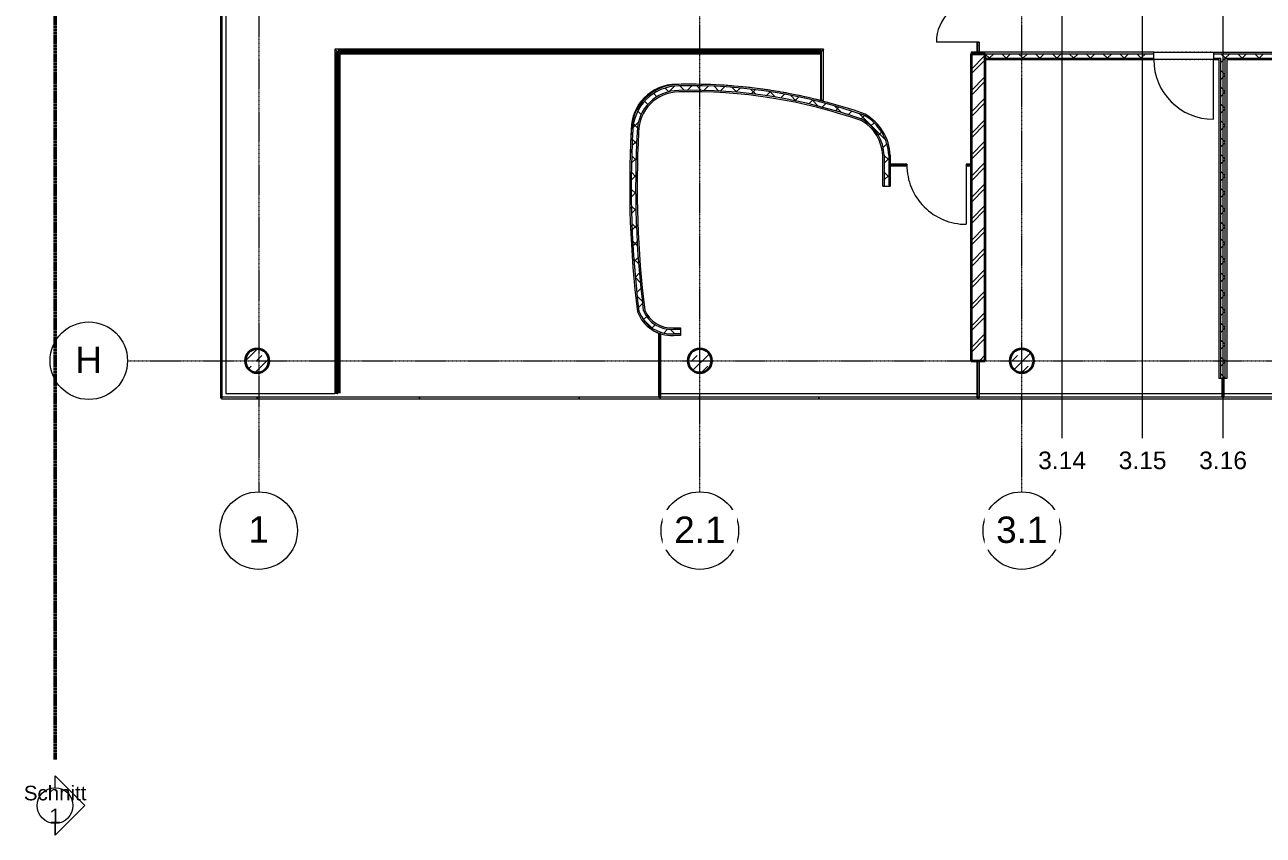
# Model space of a CAD drawing. Header units: millimetres. Extents: x -309577 to 26510, y -302335 to 26695.
# Drawn here: x -299163 to -278389, y -302243 to -288648 of the extents above; entities that cross this region are included whole.
import ezdxf

# ---------------------------------------------------------------- set-up
doc = ezdxf.new("R2010")
doc.units = ezdxf.units.MM
for name, pattern in [('Achse', [10, 5, -2.5, 0, -2.5]), ('Rasterlinie', [22.225, 12.7, -3.175, 3.175, -3.175]), ('Über Schnittebene 1', [1, 0, -1])]:
    doc.linetypes.add(name, pattern=pattern)
for name, color, linetype, lineweight in [('A-ANNO-SYMB', 6, 'Continuous', 9), ('A-AREA-LINE', 4, 'Continuous', 70), ('A-DOOR', 1, 'Continuous', 9), ('A-FLOR-HRAL', 1, 'Continuous', 9), ('A-FLOR-OTLN', 6, 'Continuous', 9), ('A-GLAZ', 6, 'Continuous', 9), ('A-WALL', 2, 'Continuous', 9), ('A-WALL-PATT', 2, 'Continuous', 35), ('S-COLS', 6, 'Continuous', 9), ('S-GRID', 1, 'Continuous', 9)]:
    doc.layers.add(name, color=color, linetype=linetype, lineweight=lineweight)
pattern_1 = [(45, (0, 0), (-141.42136, 141.42136), []), (135, (0, 0), (-141.42136, -141.42136), [])]

# ---------------------------------------------------------------- blocks, each defined once
blk = doc.blocks.new('Systemelement - Verglasung-313533-Ebene 2')
at = {"layer": 'A-GLAZ'}
for p, q in [((-534, 15), (534, 15)), ((-534, 15), (-534, -15)), ((534, 15), (534, -15)), ((534, -15), (-534, -15))]:
    blk.add_line(p, q, dxfattribs=at)
blk = doc.blocks.new('Systemelement - Verglasung-313534-Ebene 2')
at = {"layer": 'A-GLAZ'}
for p, q in [((-140, 15), (140, 15)), ((-140, 15), (-140, -15)), ((140, 15), (140, -15)), ((140, -15), (-140, -15))]:
    blk.add_line(p, q, dxfattribs=at)
blk = doc.blocks.new('Systemelement - Verglasung-313535-Ebene 2')
at = {"layer": 'A-GLAZ'}
for p, q in [((-85, 15), (85, 15)), ((-85, 15), (-85, -15)), ((85, 15), (85, -15)), ((85, -15), (-85, -15))]:
    blk.add_line(p, q, dxfattribs=at)
blk = doc.blocks.new('Systemelement - Verglasung-313536-Ebene 2')
at = {"layer": 'A-GLAZ'}
for p, q in [((-312.5, 15), (312.5, 15)), ((-312.5, 15), (-312.5, -15)), ((312.5, 15), (312.5, -15)), ((312.5, -15), (-312.5, -15))]:
    blk.add_line(p, q, dxfattribs=at)
blk = doc.blocks.new('STB Stütze - rund - STB d_40-332858-Ebene 2')
at = {"layer": 'S-COLS'}
for start, end in [(0, 180), (180, 360)]:
    blk.add_arc((0, 0), 200, start, end, dxfattribs=at)
blk = doc.blocks.new('Systemelement - Verglasung-313604-Ebene 2')
at = {"layer": 'A-GLAZ'}
for p, q in [((-155, 15), (155, 15)), ((-155, 15), (-155, -15)), ((155, 15), (155, -15)), ((155, -15), (-155, -15))]:
    blk.add_line(p, q, dxfattribs=at)
blk = doc.blocks.new('Drehflügel 1-flg - Variabel1 - Drehflügel 1-flg - Variabel-349503-Ebene 2')
at = {"layer": 'A-DOOR'}
blk.add_line((500, -1077), (500, -77), dxfattribs=at)
blk.add_arc((500, -77), 1000, 180, 270, dxfattribs=at)
blk = doc.blocks.new('Systemelement - Verglasung-313645-Ebene 2')
at = {"layer": 'A-GLAZ'}
for p, q in [((-40, 15), (40, 15)), ((-40, 15), (-40, -15)), ((40, 15), (40, -15)), ((40, -15), (-40, -15))]:
    blk.add_line(p, q, dxfattribs=at)
blk = doc.blocks.new('Geländer - Geländer-380601-Ebene 2')
at = {"layer": 'A-FLOR-HRAL'}
for p, q in [((-285764, -289058), (-293964, -289058)), ((-293964, -289058), (-293964, -294833)), ((-293924, -289098), (-285804, -289098)), ((-293924, -294833), (-293924, -289098)), ((-285804, -289098), (-285804, -289919)), ((-285764, -289919), (-285764, -289058)), ((-285764, -289919), (-285804, -289919)), ((-293924, -294833), (-293964, -294833))]:
    blk.add_line(p, q, dxfattribs=at)
for points in [[(-293964, -289058), (-293964, -289058), (-293963, -289058), (-293962, -289059), (-293961, -289061), (-293960, -289062), (-293959, -289063), (-293958, -289064), (-293956, -289066), (-293954, -289068), (-293953, -289069), (-293951, -289070), (-293950, -289072), (-293949, -289073), (-293948, -289074), (-293946, -289075), (-293945, -289077), (-293944, -289078), (-293942, -289079), (-293941, -289081), (-293940, -289082), (-293939, -289083), (-293937, -289084), (-293936, -289086), (-293935, -289087), (-293934, -289088), (-293933, -289089), (-293931, -289091), (-293930, -289092), (-293929, -289093), (-293928, -289094), (-293926, -289095), (-293925, -289097), (-293924, -289098), (-293924, -289098), (-293924, -289098)], [(-285764, -289058), (-285764, -289058), (-285764, -289058), (-285765, -289059), (-285766, -289061), (-285768, -289062), (-285769, -289063), (-285770, -289064), (-285771, -289066), (-285773, -289068), (-285775, -289069), (-285776, -289070), (-285777, -289072), (-285779, -289073), (-285780, -289074), (-285781, -289075), (-285782, -289077), (-285784, -289078), (-285785, -289079), (-285786, -289081), (-285788, -289082), (-285789, -289083), (-285790, -289084), (-285791, -289086), (-285793, -289087), (-285794, -289088), (-285795, -289089), (-285796, -289091), (-285798, -289092), (-285799, -289093), (-285800, -289094), (-285801, -289095), (-285802, -289097), (-285803, -289098), (-285804, -289098), (-285804, -289098)]]:
    blk.add_open_spline(points, degree=3, knots=[0, 0, 0, 0, 0.083333, 0.125, 0.166667, 0.208333, 0.229167, 0.25, 0.291667, 0.333333, 0.354167, 0.375, 0.395833, 0.416667, 0.4375, 0.458333, 0.479167, 0.5, 0.520833, 0.541667, 0.5625, 0.583333, 0.604167, 0.625, 0.645833, 0.666667, 0.6875, 0.708333, 0.75, 0.770833, 0.791667, 0.833333, 0.875, 0.916667, 1, 1, 1, 1], dxfattribs=at)
blk = doc.blocks.new('Systemelement - Verglasung-V93-Ebene 2')
at = {"layer": 'A-GLAZ'}
for p, q in [((534, 15), (-534, 15)), ((-534, 15), (-534, -15)), ((534, -15), (534, 15)), ((-534, -15), (534, -15))]:
    blk.add_line(p, q, dxfattribs=at)
blk = doc.blocks.new('Systemelement - Verglasung-V94-Ebene 2')
at = {"layer": 'A-GLAZ'}
for p, q in [((140, 15), (-140, 15)), ((-140, 15), (-140, -15)), ((140, -15), (140, 15)), ((-140, -15), (140, -15))]:
    blk.add_line(p, q, dxfattribs=at)
blk = doc.blocks.new('Systemelement - Verglasung-V95-Ebene 2')
at = {"layer": 'A-GLAZ'}
for p, q in [((85, 15), (-85, 15)), ((-85, 15), (-85, -15)), ((85, -15), (85, 15)), ((-85, -15), (85, -15))]:
    blk.add_line(p, q, dxfattribs=at)
blk = doc.blocks.new('Systemelement - Verglasung-V96-Ebene 2')
at = {"layer": 'A-GLAZ'}
for p, q in [((312.5, 15), (-312.5, 15)), ((-312.5, 15), (-312.5, -15)), ((312.5, -15), (312.5, 15)), ((-312.5, -15), (312.5, -15))]:
    blk.add_line(p, q, dxfattribs=at)
blk = doc.blocks.new('STB Stütze - rund - STB d_40-V119-Ebene 2')
at = {"layer": 'S-COLS'}
h = blk.add_hatch(dxfattribs=at)
h.set_pattern_fill('FP_125', color=256, style=0, pattern_type=2)
h.set_pattern_definition([(45, (282438.7, 294282.99), (-179.60512, 179.60512), []), (45, (282618.3, 294282.99), (-179.60512, 179.60512), [127, -127])])
h.paths.add_polyline_path([(24, -199), (71, -187), (114, -165), (150, -133), (177, -93), (194, -48), (200, 0), (194, 48), (177, 93), (150, 133), (114, 165), (71, 187), (24, 199), (-24, 199), (-71, 187), (-114, 165), (-150, 133), (-177, 93), (-194, 48), (-200, 0), (-194, -48), (-177, -93), (-150, -133), (-114, -165), (-71, -187), (-24, -199)], flags=0)
at = {"layer": 'S-COLS', "lineweight": 35}
for start, end in [(360, 180), (180, 360)]:
    blk.add_arc((0, 0), 200, start, end, dxfattribs=at)
blk = doc.blocks.new('Systemelement - Verglasung-V124-Ebene 2')
at = {"layer": 'A-GLAZ'}
for p, q in [((155, 15), (-155, 15)), ((-155, 15), (-155, -15)), ((155, -15), (155, 15)), ((-155, -15), (155, -15))]:
    blk.add_line(p, q, dxfattribs=at)
blk = doc.blocks.new('Drehflügel 1-flg - Variabel1 - Drehflügel 1-flg - Variabel-V133-Ebene 2')
at = {"layer": 'A-DOOR', "linetype": 'Über Schnittebene 1'}
for p, q in [((500, 48), (-500, 48)), ((-500, -77), (500, -77))]:
    blk.add_line(p, q, dxfattribs=at)
at = {"layer": 'A-DOOR'}
blk.add_line((500, -1077), (500, -77), dxfattribs=at)
blk.add_arc((500, -77), 1000, 180, 270, dxfattribs=at)
blk = doc.blocks.new('Türelement 2-flg - Drehflügel - Glas - Standard-313620-Ebene 2')
at = {"layer": 'A-DOOR'}
for p, q in [((-700, 0), (-700, 700)), ((700, 0), (700, 700))]:
    blk.add_line(p, q, dxfattribs=at)
for centre, start, end in [((-700, 0), 0, 90), ((700, 0), 90, 180)]:
    blk.add_arc(centre, 700, start, end, dxfattribs=at)
blk = doc.blocks.new('STB Stütze - rund - STB d_40-V173-Ebene 2')
at = {"layer": 'S-COLS'}
h = blk.add_hatch(dxfattribs=at)
h.set_pattern_fill('FP_146', color=256, style=0, pattern_type=2)
h.set_pattern_definition([(45, (287838.7, 294282.99), (-179.60512, 179.60512), []), (45, (288018.3, 294282.99), (-179.60512, 179.60512), [127, -127])])
h.paths.add_polyline_path([(24, -199), (71, -187), (114, -165), (150, -133), (177, -93), (194, -48), (200, 0), (194, 48), (177, 93), (150, 133), (114, 165), (71, 187), (24, 199), (-24, 199), (-71, 187), (-114, 165), (-150, 133), (-177, 93), (-194, 48), (-200, 0), (-194, -48), (-177, -93), (-150, -133), (-114, -165), (-71, -187), (-24, -199)], flags=0)
at = {"layer": 'S-COLS', "lineweight": 35}
for start, end in [(360, 180), (180, 360)]:
    blk.add_arc((0, 0), 200, start, end, dxfattribs=at)
blk = doc.blocks.new('STB Stütze - rund - STB d_40-V174-Ebene 2')
at = {"layer": 'S-COLS'}
h = blk.add_hatch(dxfattribs=at)
h.set_pattern_fill('FP_147', color=256, style=0, pattern_type=2)
h.set_pattern_definition([(45, (295263.7, 294282.99), (-179.60512, 179.60512), []), (45, (295443.3, 294282.99), (-179.60512, 179.60512), [127, -127])])
h.paths.add_polyline_path([(24, -199), (71, -187), (114, -165), (150, -133), (177, -93), (194, -48), (200, 0), (194, 48), (177, 93), (150, 133), (114, 165), (71, 187), (24, 199), (-24, 199), (-71, 187), (-114, 165), (-150, 133), (-177, 93), (-194, 48), (-200, 0), (-194, -48), (-177, -93), (-150, -133), (-114, -165), (-71, -187), (-24, -199)], flags=0)
at = {"layer": 'S-COLS', "lineweight": 35}
for start, end in [(360, 180), (180, 360)]:
    blk.add_arc((0, 0), 200, start, end, dxfattribs=at)
blk = doc.blocks.new('Systemelement - Verglasung-V175-Ebene 2')
at = {"layer": 'A-GLAZ'}
for p, q in [((40, 15), (-40, 15)), ((-40, 15), (-40, -15)), ((40, -15), (40, 15)), ((-40, -15), (40, -15))]:
    blk.add_line(p, q, dxfattribs=at)
blk = doc.blocks.new('Türelement 1-flg - Drehflügel - Glas - Standard-313646-Ebene 2')
at = {"layer": 'A-DOOR'}
blk.add_line((-497, 0), (-497, 995), dxfattribs=at)
blk.add_arc((-497, 0), 995, 360, 90, dxfattribs=at)
blk = doc.blocks.new('Geländer - Geländer-380631-Ebene 2')
at = {"layer": 'A-FLOR-HRAL'}
for p, q in [((-285764, -289058), (-293964, -289058)), ((-293964, -289058), (-293964, -294833)), ((-293924, -289098), (-285804, -289098)), ((-293924, -294833), (-293924, -289098)), ((-285804, -289098), (-285804, -289919)), ((-285764, -289919), (-285764, -289058)), ((-285764, -289919), (-285804, -289919)), ((-293924, -294833), (-293964, -294833))]:
    blk.add_line(p, q, dxfattribs=at)
for points in [[(-293964, -289058), (-293964, -289058), (-293963, -289058), (-293962, -289059), (-293961, -289061), (-293960, -289062), (-293959, -289063), (-293958, -289064), (-293956, -289066), (-293954, -289068), (-293953, -289069), (-293951, -289070), (-293950, -289072), (-293949, -289073), (-293948, -289074), (-293946, -289075), (-293945, -289077), (-293944, -289078), (-293942, -289079), (-293941, -289081), (-293940, -289082), (-293939, -289083), (-293937, -289084), (-293936, -289086), (-293935, -289087), (-293934, -289088), (-293933, -289089), (-293931, -289091), (-293930, -289092), (-293929, -289093), (-293928, -289094), (-293926, -289095), (-293925, -289097), (-293924, -289098), (-293924, -289098), (-293924, -289098)], [(-285764, -289058), (-285764, -289058), (-285764, -289058), (-285765, -289059), (-285766, -289061), (-285768, -289062), (-285769, -289063), (-285770, -289064), (-285771, -289066), (-285773, -289068), (-285775, -289069), (-285776, -289070), (-285777, -289072), (-285779, -289073), (-285780, -289074), (-285781, -289075), (-285782, -289077), (-285784, -289078), (-285785, -289079), (-285786, -289081), (-285788, -289082), (-285789, -289083), (-285790, -289084), (-285791, -289086), (-285793, -289087), (-285794, -289088), (-285795, -289089), (-285796, -289091), (-285798, -289092), (-285799, -289093), (-285800, -289094), (-285801, -289095), (-285802, -289097), (-285803, -289098), (-285804, -289098), (-285804, -289098)]]:
    blk.add_open_spline(points, degree=3, knots=[0, 0, 0, 0, 0.083333, 0.125, 0.166667, 0.208333, 0.229167, 0.25, 0.291667, 0.333333, 0.354167, 0.375, 0.395833, 0.416667, 0.4375, 0.458333, 0.479167, 0.5, 0.520833, 0.541667, 0.5625, 0.583333, 0.604167, 0.625, 0.645833, 0.666667, 0.6875, 0.708333, 0.75, 0.770833, 0.791667, 0.833333, 0.875, 0.916667, 1, 1, 1, 1], dxfattribs=at)
blk = doc.blocks.new('Systemelement - Verglasung-392767-Ebene 2')
at = {"layer": 'A-GLAZ'}
for p, q in [((962.5, 15), (-962.5, 15)), ((-962.5, 15), (-962.5, -15)), ((962.5, -15), (962.5, 15)), ((-962.5, -15), (962.5, -15))]:
    blk.add_line(p, q, dxfattribs=at)
blk = doc.blocks.new('Systemelement - Verglasung-392768-Ebene 2')
at = {"layer": 'A-GLAZ'}
for p, q in [((300, 15), (-300, 15)), ((-300, 15), (-300, -15)), ((300, -15), (300, 15)), ((-300, -15), (300, -15))]:
    blk.add_line(p, q, dxfattribs=at)
blk = doc.blocks.new('Systemelement - Verglasung-392769-Ebene 2')
at = {"layer": 'A-GLAZ'}
for p, q in [((2700, 15), (-2700, 15)), ((-2700, 15), (-2700, -15)), ((2700, -15), (2700, 15)), ((-2700, -15), (2700, -15))]:
    blk.add_line(p, q, dxfattribs=at)
blk = doc.blocks.new('Systemelement - Verglasung-392773-Ebene 2')
at = {"layer": 'A-GLAZ'}
for p, q in [((1360, 15), (-1360, 15)), ((-1360, 15), (-1360, -15)), ((1360, -15), (1360, 15)), ((-1360, -15), (1360, -15))]:
    blk.add_line(p, q, dxfattribs=at)
blk = doc.blocks.new('Systemelement - Verglasung-392774-Ebene 2')
at = {"layer": 'A-GLAZ'}
for p, q in [((310, 15), (-310, 15)), ((-310, 15), (-310, -15)), ((310, -15), (310, 15)), ((-310, -15), (310, -15))]:
    blk.add_line(p, q, dxfattribs=at)
blk = doc.blocks.new('Systemelement - Verglasung-392775-Ebene 2')
at = {"layer": 'A-GLAZ'}
for p, q in [((1340, 15), (-1340, 15)), ((-1340, 15), (-1340, -15)), ((1340, -15), (1340, 15)), ((-1340, -15), (1340, -15))]:
    blk.add_line(p, q, dxfattribs=at)
blk = doc.blocks.new('Systemelement - Verglasung-392776-Ebene 2')
at = {"layer": 'A-GLAZ'}
for p, q in [((680, 15), (-680, 15)), ((-680, 15), (-680, -15)), ((680, -15), (680, 15)), ((-680, -15), (680, -15))]:
    blk.add_line(p, q, dxfattribs=at)
blk = doc.blocks.new('Systemelement - Verglasung-392777-Ebene 2')
at = {"layer": 'A-GLAZ'}
for p, q in [((330, 15), (-330, 15)), ((-330, 15), (-330, -15)), ((330, -15), (330, 15)), ((-330, -15), (330, -15))]:
    blk.add_line(p, q, dxfattribs=at)
blk = doc.blocks.new('Systemelement - Verglasung-392778-Ebene 2')
at = {"layer": 'A-GLAZ'}
for p, q in [((1000, 15), (-1000, 15)), ((-1000, 15), (-1000, -15)), ((1000, -15), (1000, 15)), ((-1000, -15), (1000, -15))]:
    blk.add_line(p, q, dxfattribs=at)
blk = doc.blocks.new('Systemelement - Verglasung-392779-Ebene 2')
at = {"layer": 'A-GLAZ'}
for p, q in [((1270, 15), (-1270, 15)), ((-1270, 15), (-1270, -15)), ((1270, -15), (1270, 15)), ((-1270, -15), (1270, -15))]:
    blk.add_line(p, q, dxfattribs=at)
blk = doc.blocks.new('Systemelement - Verglasung-392780-Ebene 2')
at = {"layer": 'A-GLAZ'}
for p, q in [((1700, 15), (-1700, 15)), ((-1700, 15), (-1700, -15)), ((1700, -15), (1700, 15)), ((-1700, -15), (1700, -15))]:
    blk.add_line(p, q, dxfattribs=at)
blk = doc.blocks.new('Raster - Rasterbeschriftung-194804-Ebene 2')
at = {"layer": 'S-GRID'}
blk.add_circle((0, 0), 6.5, dxfattribs=at)
blk = doc.blocks.new('Schnitt - Name-2324-Ebene 2')
at = {"layer": 'A-ANNO-SYMB'}
for p, q in [((-7.72, 4.98), (-12.7, 0)), ((-2.75, 0), (-7.72, 4.98)), ((-10.73, 0), (-12.7, 0)), ((-12.7, 0), (-10.73, 0)), ((-4.73, 0), (-2.75, 0)), ((-4.73, 0), (-2.75, 0))]:
    blk.add_line(p, q, dxfattribs=at)
for start, end in [(360, 180), (0, 180), (180, 360)]:
    blk.add_arc((-7.73, 0), 3, start, end, dxfattribs=at)

msp = doc.modelspace()

# ---------------------------------------------------------------- hatches: boundary and pattern name
at = {"layer": 'A-WALL-PATT', "lineweight": 9}
h = msp.add_hatch(dxfattribs=at)
h.set_pattern_fill('FP_104', color=256, style=0, pattern_type=2)
h.set_pattern_definition([(45, (0, 0), (-179.60512, 179.60512), []), (45, (76.2, 0), (-179.60512, 179.60512), [])])
h.paths.add_polyline_path([(-283051, -294283), (-283051, -289133), (-283291, -289133), (-283291, -294283)], flags=0)
h = msp.add_hatch(dxfattribs=at)
h.set_pattern_fill('FP_59', color=256, style=0, pattern_type=2)
h.set_pattern_definition(pattern_1)
h.paths.add_polyline_path([(-243130, -289208), (-242801, -289208), (-242801, -289133), (-246851, -289133), (-246851, -289208), (-246024, -289208)], flags=0)
h.paths.add_polyline_path([(-280226, -289208), (-280226, -289133), (-283051, -289133), (-283051, -289208), (-280748, -289208)], flags=0)
h.paths.add_polyline_path([(-279026, -289208), (-274826, -289208), (-274826, -289133), (-279226, -289133), (-279226, -289208), (-279101, -289208)], flags=0)
h.paths.add_polyline_path([(-248051, -289208), (-247851, -289208), (-247851, -289133), (-248176, -289133), (-248176, -289208)], flags=0)
h.paths.add_polyline_path([(-249176, -289208), (-249176, -289133), (-253576, -289133), (-253576, -289208), (-251811, -289208)], flags=0)
h.paths.add_polyline_path([(-273626, -289208), (-269426, -289208), (-269426, -289133), (-273826, -289133), (-273826, -289208), (-273701, -289208)], flags=0)
h.paths.add_polyline_path([(-254576, -289208), (-254576, -289133), (-258976, -289133), (-258976, -289208), (-254705, -289208)], flags=0)
h.paths.add_polyline_path([(-259976, -289208), (-259976, -289133), (-264501, -289133), (-264501, -289208), (-260493, -289208)], flags=0)
h.paths.add_polyline_path([(-268226, -289208), (-265501, -289208), (-265501, -289133), (-268426, -289133), (-268426, -289208), (-268301, -289208)], flags=0)
h = msp.add_hatch(dxfattribs=at)
h.set_pattern_fill('FP_59', color=256, style=0, pattern_type=2)
h.set_pattern_definition(pattern_1)
h.paths.add_polyline_path([(-279026, -294583), (-279026, -289208), (-279101, -289208), (-279101, -294583)], flags=0)
h = msp.add_hatch(dxfattribs=at)
h.set_pattern_fill('FP_59', color=256, style=0, pattern_type=2)
h.set_pattern_definition(pattern_1)
h.paths.add_polyline_path([(-288891, -290449), (-288885, -290358), (-288867, -290268), (-288838, -290182), (-288797, -290100), (-288746, -290023), (-288686, -289955), (-288617, -289894), (-288541, -289844), (-288459, -289803), (-288372, -289774), (-288283, -289756), (-288191, -289750), (-288192, -289675), (-288285, -289680), (-288377, -289697), (-288466, -289725), (-288551, -289764), (-288638, -289817), (-288705, -289869), (-288771, -289935), (-288828, -290009), (-288877, -290088), (-288915, -290173), (-288943, -290262), (-288960, -290354), (-288966, -290447)], flags=0)
h = msp.add_hatch(dxfattribs=at)
h.set_pattern_fill('FP_59', color=256, style=0, pattern_type=2)
h.set_pattern_definition(pattern_1)
h.paths.add_polyline_path([(-285107, -290239), (-285075, -290170), (-285376, -290070), (-285681, -289980), (-285988, -289902), (-286298, -289835), (-286611, -289779), (-286925, -289735), (-287259, -289702), (-287558, -289682), (-287875, -289672), (-288192, -289675), (-288191, -289750), (-287877, -289747), (-287563, -289757), (-287250, -289777), (-286938, -289809), (-286627, -289853), (-286317, -289908), (-286010, -289974), (-285706, -290051), (-285405, -290139)], flags=0)
h = msp.add_hatch(dxfattribs=at)
h.set_pattern_fill('FP_59', color=256, style=0, pattern_type=2)
h.set_pattern_definition(pattern_1)
h.paths.add_polyline_path([(-284746, -290837), (-284671, -290836), (-284680, -290746), (-284698, -290658), (-284727, -290572), (-284765, -290490), (-284812, -290413), (-284867, -290342), (-284930, -290277), (-284999, -290220), (-285075, -290170), (-285107, -290239), (-285031, -290290), (-284962, -290349), (-284902, -290417), (-284850, -290492), (-284808, -290573), (-284776, -290658), (-284756, -290747)], flags=0)
h = msp.add_hatch(dxfattribs=at)
h.set_pattern_fill('FP_59', color=256, style=0, pattern_type=2)
h.set_pattern_definition(pattern_1)
h.paths.add_polyline_path([(-288860, -293459), (-288787, -293440), (-288834, -293015), (-288870, -292588), (-288896, -292161), (-288911, -291733), (-288915, -291305), (-288909, -290877), (-288891, -290449), (-288966, -290447), (-288984, -290878), (-288990, -291309), (-288986, -291740), (-288971, -292171), (-288945, -292601), (-288908, -293030)], flags=0)
h = msp.add_hatch(dxfattribs=at)
h.set_pattern_fill('FP_59', color=256, style=0, pattern_type=2)
h.set_pattern_definition(pattern_1)
h.paths.add_polyline_path([(-284746, -291353), (-284671, -291353), (-284671, -290836), (-284746, -290837), (-284746, -291234)], flags=0)
h = msp.add_hatch(dxfattribs=at)
h.set_pattern_fill('FP_59', color=256, style=0, pattern_type=2)
h.set_pattern_definition(pattern_1)
h.paths.add_polyline_path([(-288280, -293833), (-288282, -293758), (-288362, -293757), (-288440, -293744), (-288516, -293718), (-288586, -293681), (-288650, -293633), (-288705, -293576), (-288751, -293511), (-288787, -293440), (-288860, -293459), (-288825, -293533), (-288781, -293602), (-288727, -293664), (-288665, -293718), (-288596, -293762), (-288522, -293796), (-288443, -293820), (-288362, -293832)], flags=0)
h = msp.add_hatch(dxfattribs=at)
h.set_pattern_fill('FP_59', color=256, style=0, pattern_type=2)
h.set_pattern_definition(pattern_1)
h.paths.add_polyline_path([(-288163, -293833), (-288163, -293758), (-288282, -293758), (-288280, -293833)], flags=0)

# ---------------------------------------------------------------- linework, layer by layer
at = {"layer": 'A-ANNO-SYMB', "linetype": 'Achse', "lineweight": 50}
msp.add_line((-298654, -232148), (-298654, -300973), dxfattribs=at)
at = {"layer": 'A-AREA-LINE'}
for p, q in [((-285804, -289108), (-293914, -289108)), ((-293914, -289108), (-293914, -294828))]:
    msp.add_line(p, q, dxfattribs=at)
at = {"layer": 'A-FLOR-OTLN'}
for p, q in [((-295789, -287358), (-295789, -294833)), ((-293914, -294833), (-293914, -289108)), ((-293914, -289108), (-285814, -289108)), ((-285814, -289108), (-285814, -289919)), ((-288529, -293823), (-288529, -293826)), ((-295789, -294833), (-293964, -294833)), ((-293924, -294833), (-293914, -294833)), ((-288499, -294833), (-283186, -294833)), ((-283156, -294833), (-279079, -294833)), ((-279049, -294833), (-273679, -294833))]:
    msp.add_line(p, q, dxfattribs=at)
for centre, radius, start, end in [((-288234, -290404), 756, 90, 180), ((-288234, -290404), 756, 90, 180), ((-288016, -298736), 9091, 87.1425, 91.3728), ((-288016, -298736), 9091, 87.1425, 91.3728), ((-288016, -298736), 9091, 85.3122, 86.917), ((-288016, -298736), 9091, 85.3122, 86.917), ((-288016, -298736), 9091, 83.735, 84.5237), ((-288016, -298736), 9091, 83.735, 84.5237), ((-287972, -298342), 8695, 83.3864, 83.735), ((-287972, -298342), 8695, 83.3864, 83.735), ((-287972, -298342), 8695, 81.3216, 82.415), ((-287972, -298342), 8695, 81.3216, 82.415), ((-287972, -298342), 8695, 79.2567, 80.3471), ((-287972, -298342), 8695, 79.2567, 80.3471), ((-287972, -298342), 8695, 77.1916, 78.2799), ((-287972, -298342), 8695, 77.1916, 78.2799), ((-287972, -298342), 8695, 75.6246, 76.2133), ((-287972, -298342), 8695, 75.6246, 76.2133), ((-271808, -291343), 17207, 176.8719, 179.8778), ((-271808, -291343), 17207, 176.8719, 179.8778), ((-271808, -291343), 17207, 180.2048, 181.2957), ((-271808, -291343), 17207, 180.2048, 181.2957), ((-271808, -291343), 17207, 182.2405, 182.7255), ((-271808, -291343), 17207, 182.2405, 182.7255), ((-288287, -293228), 643, 239.0683, 247.9073), ((-288287, -293228), 643, 239.0683, 247.9073)]:
    msp.add_arc(centre, radius, start, end, dxfattribs=at)
at = {"layer": 'A-WALL', "color": 7}
for p, q in [((-283291, -289108), (-283291, -289133)), ((-280226, -289108), (-283291, -289108)), ((-280226, -289233), (-280226, -289108)), ((-279226, -289108), (-279226, -289233)), ((-283051, -289233), (-280226, -289233)), ((-279226, -289233), (-279126, -289233)), ((-279001, -289233), (-274826, -289233))]:
    msp.add_line(p, q, dxfattribs=at)
at = {"layer": 'A-WALL', "color": 10, "lineweight": 35}
for p, q in [((-283291, -289133), (-283291, -294283)), ((-283291, -289133), (-283051, -289133)), ((-283051, -294283), (-283051, -289133)), ((-283291, -294283), (-283051, -294283))]:
    msp.add_line(p, q, dxfattribs=at)
at = {"layer": 'A-WALL'}
for p, q in [((-283051, -289133), (-280226, -289133)), ((-280226, -289108), (-264501, -289108)), ((-279226, -289133), (-274826, -289133)), ((-283051, -289208), (-280226, -289208)), ((-279226, -289233), (-280226, -289233)), ((-279226, -289208), (-279101, -289208)), ((-279126, -294583), (-279126, -289233)), ((-279101, -294583), (-279101, -289208)), ((-279026, -289208), (-274826, -289208)), ((-279026, -294583), (-279026, -289208)), ((-279001, -289233), (-279001, -294583)), ((-284771, -291353), (-284771, -290838)), ((-284746, -290837), (-284746, -291353)), ((-284671, -290836), (-284671, -291353)), ((-284646, -290835), (-284646, -291353)), ((-284771, -291353), (-284646, -291353)), ((-288283, -293733), (-288163, -293733)), ((-288163, -293758), (-288282, -293758)), ((-288163, -293833), (-288280, -293833)), ((-288163, -293858), (-288279, -293858)), ((-288163, -293733), (-288163, -293858)), ((-279001, -294583), (-279126, -294583))]:
    msp.add_line(p, q, dxfattribs=at)
for centre, radius, start, end in [((-288191, -290450), 800, 90.1186, 179.7518), ((-288191, -290450), 775, 90.0979, 179.7951), ((-288191, -290450), 700, 90.0271, 179.9433), ((-288191, -290450), 675, 90, 180), ((-287972, -298342), 8695, 70.4614, 91.4513), ((-287972, -298342), 8670, 70.4766, 91.4533), ((-287972, -298342), 8595, 70.5229, 91.4594), ((-287972, -298342), 8570, 70.5386, 91.4614), ((-285477, -290870), 806, 2.4165, 60.134), ((-285477, -290870), 831, 2.3811, 60.2862), ((-285477, -290870), 706, 2.5833, 59.4167), ((-285477, -290870), 731, 2.5373, 59.6145), ((-271941, -291353), 17075, 176.9578, 187.1056), ((-271941, -291353), 17050, 176.9557, 187.0951), ((-271941, -291353), 16975, 176.9492, 187.0635), ((-271941, -291353), 16950, 176.9471, 187.0529), ((-288315, -293251), 608, 200.5751, 273.3608), ((-288315, -293251), 583, 200.8488, 273.4287), ((-288315, -293251), 508, 201.8328, 273.6725), ((-288315, -293251), 483, 202.2294, 273.7706)]:
    msp.add_arc(centre, radius, start, end, dxfattribs=at)
at = {"layer": 'A-WALL', "color": 7}
for centre, radius, start, end in [((-288191, -290450), 800, 90.1186, 179.7518), ((-288191, -290450), 675, 90, 180), ((-287972, -298342), 8695, 70.4614, 91.4513), ((-287972, -298342), 8570, 70.5386, 91.4614), ((-285477, -290870), 831, 2.3811, 60.2862), ((-285477, -290870), 706, 2.5833, 59.4167), ((-271941, -291353), 17075, 176.9578, 187.1056), ((-271941, -291353), 16950, 176.9471, 187.0529), ((-288315, -293251), 608, 200.5751, 273.3608), ((-288315, -293251), 483, 202.2294, 273.7706)]:
    msp.add_arc(centre, radius, start, end, dxfattribs=at)
at = {"layer": 'S-GRID', "linetype": 'Rasterlinie'}
for p, q in [((-295239, -235883), (-295239, -296483)), ((-287839, -296483), (-287839, -278649)), ((-282439, -296483), (-282439, -278649)), ((-297439, -294283), (-175468, -294283))]:
    msp.add_line(p, q, dxfattribs=at)
at = {"layer": 'S-GRID', "lineweight": 18}
for p, q in [((-281764, -295585), (-281764, -281267)), ((-280414, -295585), (-280414, -281267)), ((-279064, -295585), (-279064, -281267))]:
    msp.add_line(p, q, dxfattribs=at)

# ---------------------------------------------------------------- block references
at = {"layer": 'A-ANNO-SYMB', "extrusion": (0, 0, -1), "xscale": 99.99999999999993, "yscale": 99.99999999999993, "zscale": 99.99999999999993, "rotation": 90.00000000000053}
msp.add_blockref('Schnitt - Name-2324-Ebene 2', (298654, -300973), dxfattribs=at)
at = {"layer": 'A-DOOR'}
for name, p, rotation in [('Türelement 2-flg - Drehflügel - Glas - Standard-313620-Ebene 2', (-283171, -288238), 90), ('Türelement 1-flg - Drehflügel - Glas - Standard-313646-Ebene 2', (-283869, -291000), 180)]:
    msp.add_blockref(name, p, dxfattribs=dict(at, rotation=rotation))
for name in ['Drehflügel 1-flg - Variabel1 - Drehflügel 1-flg - Variabel-V133-Ebene 2', 'Drehflügel 1-flg - Variabel1 - Drehflügel 1-flg - Variabel-349503-Ebene 2']:
    msp.add_blockref(name, (-279726, -289156), dxfattribs=at)
at = {"layer": 'A-FLOR-HRAL'}
for name in ['Geländer - Geländer-380601-Ebene 2', 'Geländer - Geländer-380631-Ebene 2']:
    msp.add_blockref(name, (0, 0), dxfattribs=at)
at = {"layer": 'A-GLAZ'}
for name, p, rotation in [('Systemelement - Verglasung-392767-Ebene 2', (-295864, -288245), 270), ('Systemelement - Verglasung-313535-Ebene 2', (-283171, -289023), 90), ('Systemelement - Verglasung-V95-Ebene 2', (-283171, -289023), 90), ('Systemelement - Verglasung-392779-Ebene 2', (-295864, -290478), 270), ('Systemelement - Verglasung-392779-Ebene 2', (-295864, -293018), 270), ('Systemelement - Verglasung-313533-Ebene 2', (-288514, -294359), 90), ('Systemelement - Verglasung-V93-Ebene 2', (-288514, -294359), 90), ('Systemelement - Verglasung-392774-Ebene 2', (-295864, -294598), 270), ('Systemelement - Verglasung-313536-Ebene 2', (-283171, -294595), 270), ('Systemelement - Verglasung-V96-Ebene 2', (-283171, -294595), 270), ('Systemelement - Verglasung-313604-Ebene 2', (-279064, -294738), 270), ('Systemelement - Verglasung-V124-Ebene 2', (-279064, -294738), 270)]:
    msp.add_blockref(name, p, dxfattribs=dict(at, rotation=rotation))
for name, p in [('Systemelement - Verglasung-313534-Ebene 2', (-284506, -291000)), ('Systemelement - Verglasung-V94-Ebene 2', (-284506, -291000)), ('Systemelement - Verglasung-313645-Ebene 2', (-283331, -291000)), ('Systemelement - Verglasung-V175-Ebene 2', (-283331, -291000)), ('Systemelement - Verglasung-392768-Ebene 2', (-295564, -294908)), ('Systemelement - Verglasung-392773-Ebene 2', (-293904, -294908)), ('Systemelement - Verglasung-392775-Ebene 2', (-291204, -294908)), ('Systemelement - Verglasung-392776-Ebene 2', (-289184, -294908)), ('Systemelement - Verglasung-392777-Ebene 2', (-288174, -294908)), ('Systemelement - Verglasung-392778-Ebene 2', (-286844, -294908)), ('Systemelement - Verglasung-392780-Ebene 2', (-284144, -294908)), ('Systemelement - Verglasung-392769-Ebene 2', (-279744, -294908))]:
    msp.add_blockref(name, p, dxfattribs=at)
at = {"layer": 'S-COLS'}
for name, p in [('STB Stütze - rund - STB d_40-V174-Ebene 2', (-295264, -294283)), ('STB Stütze - rund - STB d_40-332858-Ebene 2', (-295264, -294283)), ('STB Stütze - rund - STB d_40-V173-Ebene 2', (-287839, -294283)), ('STB Stütze - rund - STB d_40-332858-Ebene 2', (-287839, -294283)), ('STB Stütze - rund - STB d_40-V119-Ebene 2', (-282439, -294283)), ('STB Stütze - rund - STB d_40-332858-Ebene 2', (-282439, -294283))]:
    msp.add_blockref(name, p, dxfattribs=at)
at = {"layer": 'S-GRID', "xscale": 99.99999999999993, "yscale": 99.99999999999993, "zscale": 99.99999999999993}
for p, rotation in [((-298089, -294283), 269.9999999999995), ((-295239, -297133), 180)]:
    msp.add_blockref('Raster - Rasterbeschriftung-194804-Ebene 2', p, dxfattribs=dict(at, rotation=rotation))
for p in [(-287839, -297133), (-282439, -297133)]:
    msp.add_blockref('Raster - Rasterbeschriftung-194804-Ebene 2', p, dxfattribs=at)

# ---------------------------------------------------------------- texts
at = {"layer": 'A-ANNO-SYMB', "insert": (-298653, -301412), "char_height": 245.88, "width": 1251, "attachment_point": 2, "line_spacing_factor": 0.938532}
msp.add_mtext('\\fArial|b0|i0|c0|p34|;Schnitt\\P1', dxfattribs=at)
at = {"layer": 'S-GRID', "char_height": 295.06, "width": 957.6, "attachment_point": 2, "line_spacing_factor": 0.938532}
for s, insert in [('\\fArial|b0|i0|c0|p34|;3.14', (-281763, -295807)), ('\\fArial|b0|i0|c0|p34|;3.15', (-280413, -295807)), ('\\fArial|b0|i0|c0|p34|;3.16', (-279063, -295807))]:
    msp.add_mtext(s, dxfattribs=dict(at, insert=insert))

# ---------------------------------------------------------------- next in the draw order: texts
at = {"layer": 'S-GRID', "char_height": 442.59, "attachment_point": 2, "line_spacing_factor": 0.938532, "bg_fill": 3, "box_fill_scale": 1.25, "bg_fill_color": 0, "bg_fill_transparency": 0}
for s, insert, width in [('\\fArial|b0|i0|c0|p34|;H', (-298091, -294045), 529.15), ('\\fArial|b0|i0|c0|p34|;1', (-295239, -296892), 410.36), ('\\fArial|b0|i0|c0|p34|;2.1', (-287839, -296897), 1025.9), ('\\fArial|b0|i0|c0|p34|;3.1', (-282439, -296897), 1025.9)]:
    msp.add_mtext(s, dxfattribs=dict(at, insert=insert, width=width))

doc.saveas('drawing.dxf')
